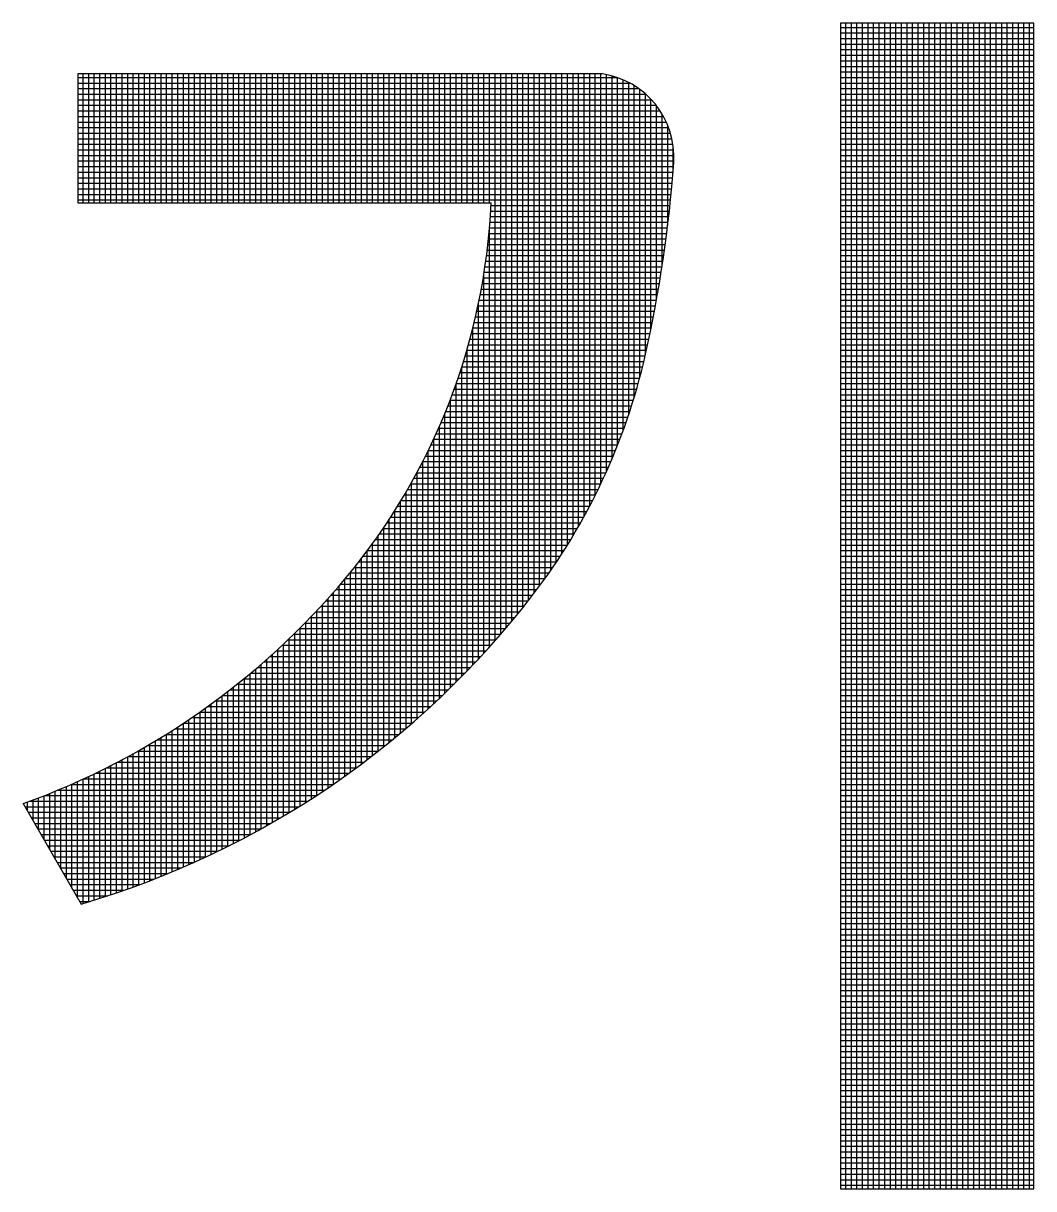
# Model space of a CAD drawing. Header units: inches. Extents: x 0 to 841, y 0 to 594.
# Drawn here: x 726.327 to 729.478, y 102.36 to 105.995 of the extents above; entities that cross this region are included whole.
import ezdxf

# ---------------------------------------------------------------- set-up
doc = ezdxf.new("R2010")
doc.units = ezdxf.units.IN
doc.header["$MEASUREMENT"] = 0
doc.layers.add('BG 한국지역난방기술주식회사 CI', color=7, linetype='Continuous')

msp = doc.modelspace()

# ---------------------------------------------------------------- linework, layer by layer
at = {"layer": 'BG 한국지역난방기술주식회사 CI', "color": 7, "linetype": 'Continuous', "lineweight": 25}
for p, q in [((729.4783, 105.995), (728.8753, 105.995)), ((728.8753, 105.995), (728.8753, 102.3597)), ((728.8753, 105.9823), (729.4783, 105.9823)), ((728.8924, 102.3597), (728.8924, 105.995)), ((728.9097, 102.3597), (728.9097, 105.995)), ((728.9271, 102.3597), (728.9271, 105.995)), ((728.9445, 102.3597), (728.9445, 105.995)), ((728.9618, 102.3597), (728.9618, 105.995)), ((728.9792, 102.3597), (728.9792, 105.995)), ((728.9966, 102.3597), (728.9966, 105.995)), ((729.0139, 102.3597), (729.0139, 105.995)), ((729.0313, 102.3597), (729.0313, 105.995)), ((729.0487, 102.3597), (729.0487, 105.995)), ((729.066, 102.3597), (729.066, 105.995)), ((729.0834, 102.3597), (729.0834, 105.995)), ((729.1008, 102.3597), (729.1008, 105.995)), ((729.1181, 102.3597), (729.1181, 105.995)), ((729.1355, 102.3597), (729.1355, 105.995)), ((729.1528, 102.3597), (729.1528, 105.995)), ((729.1702, 102.3597), (729.1702, 105.995)), ((729.1876, 102.3597), (729.1876, 105.995)), ((729.2049, 102.3597), (729.2049, 105.995)), ((729.2223, 102.3597), (729.2223, 105.995)), ((729.2397, 102.3597), (729.2397, 105.995)), ((729.257, 102.3597), (729.257, 105.995)), ((729.2744, 102.3597), (729.2744, 105.995)), ((729.2918, 102.3597), (729.2918, 105.995)), ((729.3091, 102.3597), (729.3091, 105.995)), ((729.3265, 102.3597), (729.3265, 105.995)), ((729.3439, 102.3597), (729.3439, 105.995)), ((729.3612, 102.3597), (729.3612, 105.995)), ((729.3786, 102.3597), (729.3786, 105.995)), ((729.3959, 102.3597), (729.3959, 105.995)), ((729.4133, 102.3597), (729.4133, 105.995)), ((729.4307, 102.3597), (729.4307, 105.995)), ((729.448, 102.3597), (729.448, 105.995)), ((729.4654, 102.3597), (729.4654, 105.995)), ((729.4783, 102.3597), (729.4783, 105.995)), ((728.8753, 105.9649), (729.4783, 105.9649)), ((728.8753, 105.9475), (729.4783, 105.9475)), ((728.8753, 105.9302), (729.4783, 105.9302)), ((728.8753, 105.9128), (729.4783, 105.9128)), ((728.8753, 105.8955), (729.4783, 105.8955)), ((728.8753, 105.8781), (729.4783, 105.8781)), ((728.8753, 105.8607), (729.4783, 105.8607)), ((726.4974, 105.8369), (726.4974, 105.4346)), ((728.1324, 105.8369), (726.4974, 105.8369)), ((726.4974, 105.826), (728.1783, 105.826)), ((726.5134, 105.4346), (726.5134, 105.8369)), ((726.5308, 105.4346), (726.5308, 105.8369)), ((726.5482, 105.4346), (726.5482, 105.8369)), ((726.5655, 105.4346), (726.5655, 105.8369)), ((726.5829, 105.4346), (726.5829, 105.8369)), ((726.6003, 105.4346), (726.6003, 105.8369)), ((726.6176, 105.4346), (726.6176, 105.8369)), ((726.635, 105.4346), (726.635, 105.8369)), ((726.6524, 105.4346), (726.6524, 105.8369)), ((726.6697, 105.4346), (726.6697, 105.8369)), ((726.6871, 105.4346), (726.6871, 105.8369)), ((726.7045, 105.4346), (726.7045, 105.8369)), ((726.7218, 105.4346), (726.7218, 105.8369)), ((726.7392, 105.4346), (726.7392, 105.8369)), ((726.7565, 105.4346), (726.7565, 105.8369)), ((726.7739, 105.4346), (726.7739, 105.8369)), ((726.7913, 105.4346), (726.7913, 105.8369)), ((726.8086, 105.4346), (726.8086, 105.8369)), ((726.826, 105.4346), (726.826, 105.8369)), ((726.8434, 105.4346), (726.8434, 105.8369)), ((726.8607, 105.4346), (726.8607, 105.8369)), ((726.8781, 105.4346), (726.8781, 105.8369)), ((726.8955, 105.4346), (726.8955, 105.8369)), ((726.9128, 105.4346), (726.9128, 105.8369)), ((726.9302, 105.4346), (726.9302, 105.8369)), ((726.9476, 105.4346), (726.9476, 105.8369)), ((726.9649, 105.4346), (726.9649, 105.8369)), ((726.9823, 105.4346), (726.9823, 105.8369)), ((726.9996, 105.4346), (726.9996, 105.8369)), ((727.017, 105.4346), (727.017, 105.8369)), ((727.0344, 105.4346), (727.0344, 105.8369)), ((727.0517, 105.4346), (727.0517, 105.8369)), ((727.0691, 105.4346), (727.0691, 105.8369)), ((727.0865, 105.4346), (727.0865, 105.8369)), ((727.1038, 105.4346), (727.1038, 105.8369)), ((727.1212, 105.4346), (727.1212, 105.8369)), ((727.1386, 105.4346), (727.1386, 105.8369)), ((727.1559, 105.4346), (727.1559, 105.8369)), ((727.1733, 105.4346), (727.1733, 105.8369)), ((727.1907, 105.4346), (727.1907, 105.8369)), ((727.208, 105.4346), (727.208, 105.8369)), ((727.2254, 105.4346), (727.2254, 105.8369)), ((727.2428, 105.4346), (727.2428, 105.8369)), ((727.2601, 105.4346), (727.2601, 105.8369)), ((727.2775, 105.4346), (727.2775, 105.8369)), ((727.2948, 105.4346), (727.2948, 105.8369)), ((727.3122, 105.4346), (727.3122, 105.8369)), ((727.3296, 105.4346), (727.3296, 105.8369)), ((727.3469, 105.4346), (727.3469, 105.8369)), ((727.3643, 105.4346), (727.3643, 105.8369)), ((727.3817, 105.4346), (727.3817, 105.8369)), ((727.399, 105.4346), (727.399, 105.8369)), ((727.4164, 105.4346), (727.4164, 105.8369)), ((727.4338, 105.4346), (727.4338, 105.8369)), ((727.4511, 105.4346), (727.4511, 105.8369)), ((727.4685, 105.4346), (727.4685, 105.8369)), ((727.4859, 105.4346), (727.4859, 105.8369)), ((727.5032, 105.4346), (727.5032, 105.8369)), ((727.5206, 105.4346), (727.5206, 105.8369)), ((727.5379, 105.4346), (727.5379, 105.8369)), ((727.5553, 105.4346), (727.5553, 105.8369)), ((727.5727, 105.4346), (727.5727, 105.8369)), ((727.59, 105.4346), (727.59, 105.8369)), ((727.6074, 105.4346), (727.6074, 105.8369)), ((727.6248, 105.4346), (727.6248, 105.8369)), ((727.6421, 105.4346), (727.6421, 105.8369)), ((727.6595, 105.4346), (727.6595, 105.8369)), ((727.6769, 105.4346), (727.6769, 105.8369)), ((727.6942, 105.4346), (727.6942, 105.8369)), ((727.7116, 105.4346), (727.7116, 105.8369)), ((727.729, 105.4346), (727.729, 105.8369)), ((727.7463, 105.4346), (727.7463, 105.8369)), ((727.7637, 105.4346), (727.7637, 105.8369)), ((727.7811, 105.4346), (727.7811, 105.8369)), ((727.7984, 104.0691), (727.7984, 105.8369)), ((727.8158, 104.089), (727.8158, 105.8369)), ((727.8331, 104.1093), (727.8331, 105.8369)), ((727.8505, 104.1299), (727.8505, 105.8369)), ((727.8679, 104.1511), (727.8679, 105.8369)), ((727.8852, 104.1726), (727.8852, 105.8369)), ((727.9026, 104.1946), (727.9026, 105.8369)), ((727.92, 104.2171), (727.92, 105.8369)), ((727.9373, 104.2402), (727.9373, 105.8369)), ((727.9547, 104.264), (727.9547, 105.8369)), ((727.9721, 104.2886), (727.9721, 105.8369)), ((727.9894, 104.3141), (727.9894, 105.8369)), ((728.0068, 104.3405), (728.0068, 105.8369)), ((728.0242, 104.3679), (728.0242, 105.8369)), ((728.0415, 104.3963), (728.0415, 105.8369)), ((728.0589, 104.4259), (728.0589, 105.8369)), ((728.0762, 104.4568), (728.0762, 105.8369)), ((728.0936, 104.4891), (728.0936, 105.8369)), ((728.111, 104.5229), (728.111, 105.8369)), ((728.1283, 104.5585), (728.1283, 105.8369)), ((728.1457, 104.5961), (728.1457, 105.8346)), ((728.1631, 104.636), (728.1631, 105.8306)), ((728.1804, 104.6785), (728.1804, 105.8253)), ((728.8753, 105.8434), (729.4783, 105.8434)), ((728.8753, 105.826), (729.4783, 105.826)), ((726.4974, 105.8086), (728.2185, 105.8086)), ((726.4974, 105.7913), (728.2465, 105.7913)), ((728.1978, 104.7243), (728.1978, 105.8186)), ((728.2152, 104.774), (728.2152, 105.8104)), ((728.2325, 104.8287), (728.2325, 105.8006)), ((728.2499, 104.8901), (728.2499, 105.7888)), ((728.8753, 105.8086), (729.4783, 105.8086)), ((728.8753, 105.7913), (729.4783, 105.7913)), ((726.4974, 105.7739), (728.2684, 105.7739)), ((726.4974, 105.7565), (728.2862, 105.7565)), ((728.2673, 104.961), (728.2673, 105.7749)), ((728.2846, 105.0419), (728.2846, 105.7582)), ((728.8753, 105.7739), (729.4783, 105.7739)), ((728.8753, 105.7565), (729.4783, 105.7565)), ((726.4974, 105.7392), (728.301, 105.7392)), ((726.4974, 105.7218), (728.3134, 105.7218)), ((728.302, 105.1324), (728.302, 105.7379)), ((728.8753, 105.7392), (729.4783, 105.7392)), ((728.8753, 105.7218), (729.4783, 105.7218)), ((726.4974, 105.7044), (728.3239, 105.7044)), ((726.4974, 105.6871), (728.3326, 105.6871)), ((728.3193, 105.2367), (728.3193, 105.7124)), ((728.3367, 105.3638), (728.3367, 105.6776)), ((728.8753, 105.7044), (729.4783, 105.7044)), ((728.8753, 105.6871), (729.4783, 105.6871)), ((726.4974, 105.6697), (728.3398, 105.6697)), ((726.4974, 105.6523), (728.3456, 105.6523)), ((728.8753, 105.6697), (729.4783, 105.6697)), ((728.8753, 105.6523), (729.4783, 105.6523)), ((726.4974, 105.635), (728.35, 105.635)), ((726.4974, 105.6176), (728.3532, 105.6176)), ((728.3541, 105.5409), (728.3541, 105.6116)), ((728.8753, 105.635), (729.4783, 105.635)), ((728.8753, 105.6176), (729.4783, 105.6176)), ((726.4974, 105.6003), (728.3553, 105.6003)), ((726.4974, 105.5829), (728.3561, 105.5829)), ((728.8753, 105.6003), (729.4783, 105.6003)), ((728.8753, 105.5829), (729.4783, 105.5829)), ((726.4974, 105.5655), (728.3558, 105.5655)), ((726.4974, 105.5482), (728.3546, 105.5482)), ((728.8753, 105.5655), (729.4783, 105.5655)), ((728.8753, 105.5482), (729.4783, 105.5482)), ((726.4974, 105.5308), (728.3533, 105.5308)), ((726.4974, 105.5134), (728.3519, 105.5134)), ((726.4974, 105.4961), (728.3504, 105.4961)), ((728.8753, 105.5308), (729.4783, 105.5308)), ((728.8753, 105.5134), (729.4783, 105.5134)), ((728.8753, 105.4961), (729.4783, 105.4961)), ((726.4974, 105.4787), (728.3489, 105.4787)), ((726.4974, 105.4613), (728.3473, 105.4613)), ((728.8753, 105.4787), (729.4783, 105.4787)), ((728.8753, 105.4613), (729.4783, 105.4613)), ((726.4974, 105.444), (728.3456, 105.444)), ((726.4974, 105.4346), (727.7858, 105.4346)), ((727.7854, 105.4266), (728.3438, 105.4266)), ((728.8753, 105.444), (729.4783, 105.444)), ((728.8753, 105.4266), (729.4783, 105.4266)), ((727.7834, 105.3919), (728.34, 105.3919)), ((727.7845, 105.4092), (728.3419, 105.4092)), ((728.8753, 105.4092), (729.4783, 105.4092)), ((728.8753, 105.3919), (729.4783, 105.3919)), ((727.7808, 105.3572), (728.3359, 105.3572)), ((727.7811, 104.0496), (727.7811, 105.3597)), ((727.7822, 105.3745), (728.338, 105.3745)), ((728.8753, 105.3745), (729.4783, 105.3745)), ((728.8753, 105.3572), (729.4783, 105.3572)), ((727.7776, 105.3224), (728.3315, 105.3224)), ((727.7793, 105.3398), (728.3338, 105.3398)), ((728.8753, 105.3398), (729.4783, 105.3398)), ((728.8753, 105.3224), (729.4783, 105.3224)), ((727.7738, 105.2877), (728.3268, 105.2877)), ((727.7758, 105.3051), (728.3292, 105.3051)), ((728.8753, 105.3051), (729.4783, 105.3051)), ((728.8753, 105.2877), (729.4783, 105.2877)), ((727.7693, 105.253), (728.3218, 105.253)), ((727.7716, 105.2703), (728.3243, 105.2703)), ((728.8753, 105.2703), (729.4783, 105.2703)), ((728.8753, 105.253), (729.4783, 105.253)), ((727.7637, 104.0304), (727.7637, 105.2148)), ((727.7642, 105.2182), (728.3165, 105.2182)), ((727.7669, 105.2356), (728.3192, 105.2356)), ((728.8753, 105.2356), (729.4783, 105.2356)), ((728.8753, 105.2182), (729.4783, 105.2182)), ((727.7585, 105.1835), (728.3108, 105.1835)), ((727.7614, 105.2009), (728.3137, 105.2009)), ((728.8753, 105.2009), (729.4783, 105.2009)), ((728.8753, 105.1835), (729.4783, 105.1835)), ((727.7487, 105.1314), (728.3018, 105.1314)), ((727.7521, 105.1488), (728.3049, 105.1488)), ((727.7554, 105.1661), (728.3079, 105.1661)), ((728.8753, 105.1661), (729.4783, 105.1661)), ((728.8753, 105.1488), (729.4783, 105.1488)), ((728.8753, 105.1314), (729.4783, 105.1314)), ((727.7413, 105.0967), (728.2954, 105.0967)), ((727.7451, 105.1141), (728.2986, 105.1141)), ((727.7463, 104.0116), (727.7463, 105.1199)), ((728.8753, 105.1141), (729.4783, 105.1141)), ((728.8753, 105.0967), (729.4783, 105.0967)), ((727.7333, 105.062), (728.2886, 105.062)), ((727.7374, 105.0793), (728.2921, 105.0793)), ((728.8753, 105.0793), (729.4783, 105.0793)), ((728.8753, 105.062), (729.4783, 105.062)), ((727.7246, 105.0272), (728.2816, 105.0272)), ((727.729, 103.9932), (727.729, 105.0442)), ((727.7291, 105.0446), (728.2852, 105.0446)), ((728.8753, 105.0446), (729.4783, 105.0446)), ((728.8753, 105.0272), (729.4783, 105.0272)), ((727.7153, 104.9925), (728.2742, 104.9925)), ((727.72, 105.0099), (728.2779, 105.0099)), ((728.8753, 105.0099), (729.4783, 105.0099)), ((728.8753, 104.9925), (729.4783, 104.9925)), ((727.7052, 104.9578), (728.2665, 104.9578)), ((727.7103, 104.9751), (728.2704, 104.9751)), ((727.7116, 103.9751), (727.7116, 104.9796)), ((728.8753, 104.9751), (729.4783, 104.9751)), ((728.8753, 104.9578), (729.4783, 104.9578)), ((727.6942, 103.9573), (727.6942, 104.9224)), ((727.6944, 104.923), (728.2583, 104.923)), ((727.6999, 104.9404), (728.2625, 104.9404)), ((728.8753, 104.9404), (729.4783, 104.9404)), ((728.8753, 104.923), (729.4783, 104.923)), ((727.683, 104.8883), (728.2494, 104.8883)), ((727.6888, 104.9057), (728.254, 104.9057)), ((728.8753, 104.9057), (729.4783, 104.9057)), ((728.8753, 104.8883), (729.4783, 104.8883)), ((727.6708, 104.8536), (728.2398, 104.8536)), ((727.6769, 103.9398), (727.6769, 104.8706)), ((727.677, 104.8709), (728.2447, 104.8709)), ((728.8753, 104.8709), (729.4783, 104.8709)), ((728.8753, 104.8536), (729.4783, 104.8536)), ((727.6579, 104.8189), (728.2295, 104.8189)), ((727.6595, 103.9227), (727.6595, 104.8232)), ((727.6644, 104.8362), (728.2348, 104.8362)), ((728.8753, 104.8362), (729.4783, 104.8362)), ((728.8753, 104.8189), (729.4783, 104.8189)), ((727.6421, 103.9058), (727.6421, 104.7791)), ((727.6442, 104.7841), (728.2185, 104.7841)), ((727.6511, 104.8015), (728.2241, 104.8015)), ((728.8753, 104.8015), (729.4783, 104.8015)), ((728.8753, 104.7841), (729.4783, 104.7841)), ((727.6222, 104.732), (728.2006, 104.732)), ((727.6248, 103.8892), (727.6248, 104.738)), ((727.6297, 104.7494), (728.2067, 104.7494)), ((727.637, 104.7668), (728.2127, 104.7668)), ((728.8753, 104.7668), (729.4783, 104.7668)), ((728.8753, 104.7494), (729.4783, 104.7494)), ((728.8753, 104.732), (729.4783, 104.732)), ((727.6065, 104.6973), (728.1877, 104.6973)), ((727.6074, 103.873), (727.6074, 104.6992)), ((727.6144, 104.7147), (728.1942, 104.7147)), ((728.8753, 104.7147), (729.4783, 104.7147)), ((728.8753, 104.6973), (729.4783, 104.6973)), ((727.59, 104.6626), (728.1741, 104.6626)), ((727.59, 103.857), (727.59, 104.6626)), ((727.5984, 104.6799), (728.181, 104.6799)), ((728.8753, 104.6799), (729.4783, 104.6799)), ((728.8753, 104.6626), (729.4783, 104.6626)), ((727.5727, 104.6278), (728.1596, 104.6278)), ((727.5727, 103.8412), (727.5727, 104.6278)), ((727.5815, 104.6452), (728.1669, 104.6452)), ((728.8753, 104.6452), (729.4783, 104.6452)), ((728.8753, 104.6278), (729.4783, 104.6278)), ((727.5545, 104.5931), (728.1444, 104.5931)), ((727.5553, 103.8258), (727.5553, 104.5946)), ((727.5637, 104.6105), (728.1521, 104.6105)), ((728.8753, 104.6105), (729.4783, 104.6105)), ((728.8753, 104.5931), (729.4783, 104.5931)), ((727.5354, 104.5584), (728.1283, 104.5584)), ((727.5379, 103.8106), (727.5379, 104.5629)), ((727.5451, 104.5757), (728.1364, 104.5757)), ((728.8753, 104.5757), (729.4783, 104.5757)), ((728.8753, 104.5584), (729.4783, 104.5584)), ((727.5154, 104.5237), (728.1114, 104.5237)), ((727.5206, 103.7956), (727.5206, 104.5325)), ((727.5255, 104.541), (728.1199, 104.541)), ((728.8753, 104.541), (729.4783, 104.541)), ((728.8753, 104.5237), (729.4783, 104.5237)), ((727.4944, 104.4889), (728.0935, 104.4889)), ((727.5032, 103.7809), (727.5032, 104.5034)), ((727.505, 104.5063), (728.1026, 104.5063)), ((728.8753, 104.5063), (729.4783, 104.5063)), ((728.8753, 104.4889), (729.4783, 104.4889)), ((727.4685, 103.7522), (727.4685, 104.4482)), ((727.4724, 104.4542), (728.0748, 104.4542)), ((727.4835, 104.4716), (728.0843, 104.4716)), ((727.4859, 103.7665), (727.4859, 104.4753)), ((728.8753, 104.4716), (729.4783, 104.4716)), ((728.8753, 104.4542), (729.4783, 104.4542)), ((727.4493, 104.4195), (728.0552, 104.4195)), ((727.4511, 103.7383), (727.4511, 104.4221)), ((727.461, 104.4368), (728.0651, 104.4368)), ((728.8753, 104.4368), (729.4783, 104.4368)), ((728.8753, 104.4195), (729.4783, 104.4195)), ((727.4164, 103.711), (727.4164, 104.3724)), ((727.4252, 104.3847), (728.0345, 104.3847)), ((727.4338, 103.7245), (727.4338, 104.3969)), ((727.4374, 104.4021), (728.045, 104.4021)), ((728.8753, 104.4021), (729.4783, 104.4021)), ((728.8753, 104.3847), (729.4783, 104.3847)), ((727.3869, 104.3326), (728.0017, 104.3326)), ((727.399, 103.6977), (727.399, 104.3488)), ((727.3999, 104.35), (728.0129, 104.35)), ((727.4127, 104.3674), (728.0238, 104.3674)), ((728.8753, 104.3674), (729.4783, 104.3674)), ((728.8753, 104.35), (729.4783, 104.35)), ((728.8753, 104.3326), (729.4783, 104.3326)), ((727.3598, 104.2979), (727.9785, 104.2979)), ((727.3643, 103.6717), (727.3643, 104.3036)), ((727.3735, 104.3153), (727.9902, 104.3153)), ((727.3817, 103.6846), (727.3817, 104.3258)), ((728.8753, 104.3153), (729.4783, 104.3153)), ((728.8753, 104.2979), (729.4783, 104.2979)), ((727.3296, 103.6466), (727.3296, 104.261)), ((727.3314, 104.2632), (727.9541, 104.2632)), ((727.3458, 104.2806), (727.9664, 104.2806)), ((727.3469, 103.6591), (727.3469, 104.282)), ((728.8753, 104.2806), (729.4783, 104.2806)), ((728.8753, 104.2632), (729.4783, 104.2632)), ((727.3018, 104.2285), (727.9286, 104.2285)), ((727.3122, 103.6343), (727.3122, 104.2405)), ((727.3168, 104.2458), (727.9415, 104.2458)), ((728.8753, 104.2458), (729.4783, 104.2458)), ((728.8753, 104.2285), (729.4783, 104.2285)), ((727.271, 104.1937), (727.9019, 104.1937)), ((727.2775, 103.6104), (727.2775, 104.2009)), ((727.2866, 104.2111), (727.9154, 104.2111)), ((727.2948, 103.6223), (727.2948, 104.2204)), ((728.8753, 104.2111), (729.4783, 104.2111)), ((728.8753, 104.1937), (729.4783, 104.1937)), ((727.239, 104.159), (727.8743, 104.159)), ((727.2428, 103.5873), (727.2428, 104.163)), ((727.2552, 104.1764), (727.8882, 104.1764)), ((727.2601, 103.5988), (727.2601, 104.1817)), ((728.8753, 104.1764), (729.4783, 104.1764)), ((728.8753, 104.159), (729.4783, 104.159)), ((727.2056, 104.1243), (727.8458, 104.1243)), ((727.208, 103.5649), (727.208, 104.1267)), ((727.2225, 104.1416), (727.8602, 104.1416)), ((727.2254, 103.576), (727.2254, 104.1447)), ((728.8753, 104.1416), (729.4783, 104.1416)), ((728.8753, 104.1243), (729.4783, 104.1243)), ((727.1708, 104.0895), (727.8163, 104.0895)), ((727.1733, 103.5432), (727.1733, 104.092)), ((727.1884, 104.1069), (727.8312, 104.1069)), ((727.1907, 103.554), (727.1907, 104.1092)), ((728.8753, 104.1069), (729.4783, 104.1069)), ((728.8753, 104.0895), (729.4783, 104.0895)), ((727.1212, 103.512), (727.1212, 104.0425)), ((727.1345, 104.0548), (727.7858, 104.0548)), ((727.1386, 103.5223), (727.1386, 104.0586)), ((727.1528, 104.0722), (727.8011, 104.0722)), ((727.1559, 103.5327), (727.1559, 104.0751)), ((728.8753, 104.0722), (729.4783, 104.0722)), ((728.8753, 104.0548), (729.4783, 104.0548)), ((727.0865, 103.4921), (727.0865, 104.0111)), ((727.0965, 104.0201), (727.7542, 104.0201)), ((727.1038, 103.502), (727.1038, 104.0266)), ((727.1157, 104.0375), (727.7701, 104.0375)), ((728.8753, 104.0375), (729.4783, 104.0375)), ((728.8753, 104.0201), (729.4783, 104.0201)), ((727.0363, 103.968), (727.7047, 103.968)), ((727.0517, 103.4728), (727.0517, 103.981)), ((727.0569, 103.9854), (727.7215, 103.9854)), ((727.0691, 103.4824), (727.0691, 103.9959)), ((727.0769, 104.0027), (727.738, 104.0027)), ((728.8753, 104.0027), (729.4783, 104.0027)), ((728.8753, 103.9854), (729.4783, 103.9854)), ((728.8753, 103.968), (729.4783, 103.968)), ((726.9938, 103.9333), (727.6703, 103.9333)), ((726.9996, 103.4452), (726.9996, 103.9379)), ((727.0153, 103.9506), (727.6877, 103.9506)), ((727.017, 103.4542), (727.017, 103.952)), ((727.0344, 103.4635), (727.0344, 103.9663)), ((728.8753, 103.9506), (729.4783, 103.9506)), ((728.8753, 103.9333), (729.4783, 103.9333)), ((726.9476, 103.4189), (726.9476, 103.8973)), ((726.9491, 103.8985), (727.6346, 103.8985)), ((726.9649, 103.4275), (726.9649, 103.9106)), ((726.9717, 103.9159), (727.6526, 103.9159)), ((726.9823, 103.4362), (726.9823, 103.9241)), ((728.8753, 103.9159), (729.4783, 103.9159)), ((728.8753, 103.8985), (729.4783, 103.8985)), ((726.8955, 103.394), (726.8955, 103.859)), ((726.9021, 103.8638), (727.5975, 103.8638)), ((726.9128, 103.4021), (726.9128, 103.8716)), ((726.9259, 103.8812), (727.6162, 103.8812)), ((726.9302, 103.4104), (726.9302, 103.8843)), ((728.8753, 103.8812), (729.4783, 103.8812)), ((728.8753, 103.8638), (729.4783, 103.8638)), ((726.8434, 103.3704), (726.8434, 103.8229)), ((726.8525, 103.8291), (727.5591, 103.8291)), ((726.8607, 103.3781), (726.8607, 103.8347)), ((726.8777, 103.8464), (727.5785, 103.8464)), ((726.8781, 103.386), (726.8781, 103.8467)), ((728.8753, 103.8464), (729.4783, 103.8464)), ((728.8753, 103.8291), (729.4783, 103.8291)), ((726.7913, 103.3481), (726.7913, 103.7887)), ((726.8, 103.7943), (727.5191, 103.7943)), ((726.8086, 103.3554), (726.8086, 103.7999)), ((726.826, 103.3628), (726.826, 103.8113)), ((726.8267, 103.8117), (727.5393, 103.8117)), ((728.8753, 103.8117), (729.4783, 103.8117)), ((728.8753, 103.7943), (729.4783, 103.7943)), ((726.7392, 103.327), (726.7392, 103.7566)), ((726.7443, 103.7596), (727.4775, 103.7596)), ((726.7565, 103.3339), (726.7565, 103.7671)), ((726.7726, 103.777), (727.4985, 103.777)), ((726.7739, 103.3409), (726.7739, 103.7778)), ((728.8753, 103.777), (729.4783, 103.777)), ((728.8753, 103.7596), (729.4783, 103.7596)), ((726.6697, 103.3008), (726.6697, 103.7165)), ((726.6848, 103.7249), (727.4342, 103.7249)), ((726.6871, 103.3072), (726.6871, 103.7262)), ((726.7045, 103.3137), (726.7045, 103.7361)), ((726.715, 103.7423), (727.4561, 103.7423)), ((726.7218, 103.3203), (726.7218, 103.7462)), ((728.8753, 103.7423), (729.4783, 103.7423)), ((728.8753, 103.7249), (729.4783, 103.7249)), ((726.6003, 103.2768), (726.6003, 103.6795)), ((726.6176, 103.2826), (726.6176, 103.6885)), ((726.6209, 103.6902), (727.3891, 103.6902)), ((726.635, 103.2886), (726.635, 103.6976)), ((726.6524, 103.2946), (726.6524, 103.707)), ((726.6534, 103.7075), (727.4119, 103.7075)), ((728.8753, 103.7075), (729.4783, 103.7075)), ((728.8753, 103.6902), (729.4783, 103.6902)), ((726.5308, 103.2548), (726.5308, 103.6454)), ((726.5482, 103.2601), (726.5482, 103.6537)), ((726.5518, 103.6554), (727.3419, 103.6554)), ((726.5655, 103.2655), (726.5655, 103.6621)), ((726.5829, 103.2711), (726.5829, 103.6707)), ((726.5871, 103.6728), (727.3658, 103.6728)), ((728.8753, 103.6728), (729.4783, 103.6728)), ((728.8753, 103.6554), (729.4783, 103.6554)), ((726.444, 103.3576), (726.444, 103.6067)), ((726.4613, 103.3274), (726.4613, 103.6141)), ((726.4765, 103.6207), (727.2925, 103.6207)), ((726.4787, 103.2972), (726.4787, 103.6217)), ((726.4961, 103.2671), (726.4961, 103.6294)), ((726.5134, 103.2496), (726.5134, 103.6373)), ((726.515, 103.6381), (727.3175, 103.6381)), ((728.8753, 103.6381), (729.4783, 103.6381)), ((728.8753, 103.6207), (729.4783, 103.6207)), ((726.3477, 103.5686), (727.2139, 103.5686)), ((726.3572, 103.5084), (726.3572, 103.5721)), ((726.3745, 103.4782), (726.3745, 103.5787)), ((726.3919, 103.4481), (726.3919, 103.5855)), ((726.3931, 103.586), (727.2408, 103.586)), ((726.4093, 103.4179), (726.4093, 103.5924)), ((726.4266, 103.3877), (726.4266, 103.5995)), ((726.4359, 103.6033), (727.267, 103.6033)), ((728.8753, 103.6033), (729.4783, 103.6033)), ((728.8753, 103.586), (729.4783, 103.586)), ((728.8753, 103.5686), (729.4783, 103.5686)), ((726.3269, 103.561), (726.5072, 103.2477)), ((726.3325, 103.5512), (727.1863, 103.5512)), ((726.3398, 103.5385), (726.3398, 103.5657)), ((726.3425, 103.5339), (727.158, 103.5339)), ((728.8753, 103.5512), (729.4783, 103.5512)), ((728.8753, 103.5339), (729.4783, 103.5339)), ((726.3525, 103.5165), (727.1288, 103.5165)), ((726.3625, 103.4992), (727.0989, 103.4992)), ((728.8753, 103.5165), (729.4783, 103.5165)), ((728.8753, 103.4992), (729.4783, 103.4992)), ((726.3725, 103.4818), (727.068, 103.4818)), ((726.3825, 103.4644), (727.0362, 103.4644)), ((728.8753, 103.4818), (729.4783, 103.4818)), ((728.8753, 103.4644), (729.4783, 103.4644)), ((726.3925, 103.4471), (727.0033, 103.4471)), ((726.4025, 103.4297), (726.9693, 103.4297)), ((728.8753, 103.4471), (729.4783, 103.4471)), ((728.8753, 103.4297), (729.4783, 103.4297)), ((726.4125, 103.4123), (726.9341, 103.4123)), ((726.4225, 103.395), (726.8976, 103.395)), ((728.8753, 103.4123), (729.4783, 103.4123)), ((728.8753, 103.395), (729.4783, 103.395)), ((726.4325, 103.3776), (726.8596, 103.3776)), ((726.4424, 103.3602), (726.8201, 103.3602)), ((728.8753, 103.3776), (729.4783, 103.3776)), ((728.8753, 103.3602), (729.4783, 103.3602)), ((726.4524, 103.3429), (726.7787, 103.3429)), ((726.4624, 103.3255), (726.7353, 103.3255)), ((728.8753, 103.3429), (729.4783, 103.3429)), ((728.8753, 103.3255), (729.4783, 103.3255)), ((726.4724, 103.3081), (726.6897, 103.3081)), ((726.4824, 103.2908), (726.6414, 103.2908)), ((728.8753, 103.3081), (729.4783, 103.3081)), ((728.8753, 103.2908), (729.4783, 103.2908)), ((726.4924, 103.2734), (726.59, 103.2734)), ((726.5024, 103.256), (726.535, 103.256)), ((728.8753, 103.2734), (729.4783, 103.2734)), ((728.8753, 103.256), (729.4783, 103.256)), ((728.8753, 103.2387), (729.4783, 103.2387)), ((728.8753, 103.2213), (729.4783, 103.2213)), ((728.8753, 103.204), (729.4783, 103.204)), ((728.8753, 103.1866), (729.4783, 103.1866)), ((728.8753, 103.1692), (729.4783, 103.1692)), ((728.8753, 103.1519), (729.4783, 103.1519)), ((728.8753, 103.1345), (729.4783, 103.1345)), ((728.8753, 103.1171), (729.4783, 103.1171)), ((728.8753, 103.0998), (729.4783, 103.0998)), ((728.8753, 103.0824), (729.4783, 103.0824)), ((728.8753, 103.065), (729.4783, 103.065)), ((728.8753, 103.0477), (729.4783, 103.0477)), ((728.8753, 103.0303), (729.4783, 103.0303)), ((728.8753, 103.0129), (729.4783, 103.0129)), ((728.8753, 102.9956), (729.4783, 102.9956)), ((728.8753, 102.9782), (729.4783, 102.9782)), ((728.8753, 102.9609), (729.4783, 102.9609)), ((728.8753, 102.9435), (729.4783, 102.9435)), ((728.8753, 102.9261), (729.4783, 102.9261)), ((728.8753, 102.9088), (729.4783, 102.9088)), ((728.8753, 102.8914), (729.4783, 102.8914)), ((728.8753, 102.874), (729.4783, 102.874)), ((728.8753, 102.8567), (729.4783, 102.8567)), ((728.8753, 102.8393), (729.4783, 102.8393)), ((728.8753, 102.8219), (729.4783, 102.8219)), ((728.8753, 102.8046), (729.4783, 102.8046)), ((728.8753, 102.7872), (729.4783, 102.7872)), ((728.8753, 102.7698), (729.4783, 102.7698)), ((728.8753, 102.7525), (729.4783, 102.7525)), ((728.8753, 102.7351), (729.4783, 102.7351)), ((728.8753, 102.7177), (729.4783, 102.7177)), ((728.8753, 102.7004), (729.4783, 102.7004)), ((728.8753, 102.683), (729.4783, 102.683)), ((728.8753, 102.6657), (729.4783, 102.6657)), ((728.8753, 102.6483), (729.4783, 102.6483)), ((728.8753, 102.6309), (729.4783, 102.6309)), ((728.8753, 102.6136), (729.4783, 102.6136)), ((728.8753, 102.5962), (729.4783, 102.5962)), ((728.8753, 102.5788), (729.4783, 102.5788)), ((728.8753, 102.5615), (729.4783, 102.5615)), ((728.8753, 102.5441), (729.4783, 102.5441)), ((728.8753, 102.5267), (729.4783, 102.5267)), ((728.8753, 102.5094), (729.4783, 102.5094)), ((728.8753, 102.492), (729.4783, 102.492)), ((728.8753, 102.4746), (729.4783, 102.4746)), ((728.8753, 102.4573), (729.4783, 102.4573)), ((728.8753, 102.4399), (729.4783, 102.4399)), ((728.8753, 102.4226), (729.4783, 102.4226)), ((728.8753, 102.4052), (729.4783, 102.4052)), ((728.8753, 102.3878), (729.4783, 102.3878)), ((728.8753, 102.3705), (729.4783, 102.3705)), ((728.8753, 102.3597), (729.4783, 102.3597))]:
    msp.add_line(p, q, dxfattribs=at)
for centre, radius, start, end in [((728.0954, 105.5788), 0.2607, 355.9484, 81.8473), ((724.3483, 105.8442), 4.0173, 347.2711, 355.9484), ((725.8279, 105.5202), 1.9598, 320.2237, 357.4967), ((726.3955, 105.3818), 1.9184, 322.5501, 347.2711), ((725.5343, 105.7645), 2.3417, 289.7826, 320.2237), ((725.7346, 105.888), 2.751, 286.3109, 322.5501)]:
    msp.add_arc(centre, radius, start, end, dxfattribs=at)

doc.saveas('drawing.dxf')
